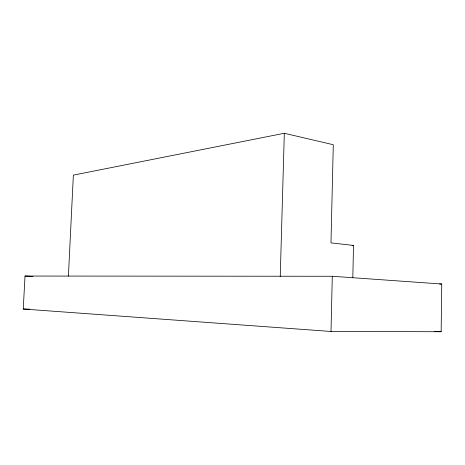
<?xml version="1.0" encoding="UTF-8"?>
<svg xmlns="http://www.w3.org/2000/svg" width="465" height="465" viewBox="0 0 465 465"><rect width="100%" height="100%" fill="white"/><g stroke="black" fill="none" stroke-linecap="round" stroke-linejoin="round"><path stroke-width="0.7" d="M441.146 331.731L441.75 284.016L332.289 276.268L25.011 276.047L23.25 309.027L331.004 331.469L441.146 331.731L434.624 331.312M352.819 277.733L353.51 245.427L330.975 242.904L333.289 144.725L284.318 133.269L73.36 175.125L68.407 276.111M331.004 331.469L332.289 276.268M280.244 276.582L284.318 133.269M352.063 245.479L353.51 245.427M439.57 283.993L441.75 284.016M23.25 309.027L29.754 309.167M25.011 276.047L32.98 276.454"/></g></svg>
